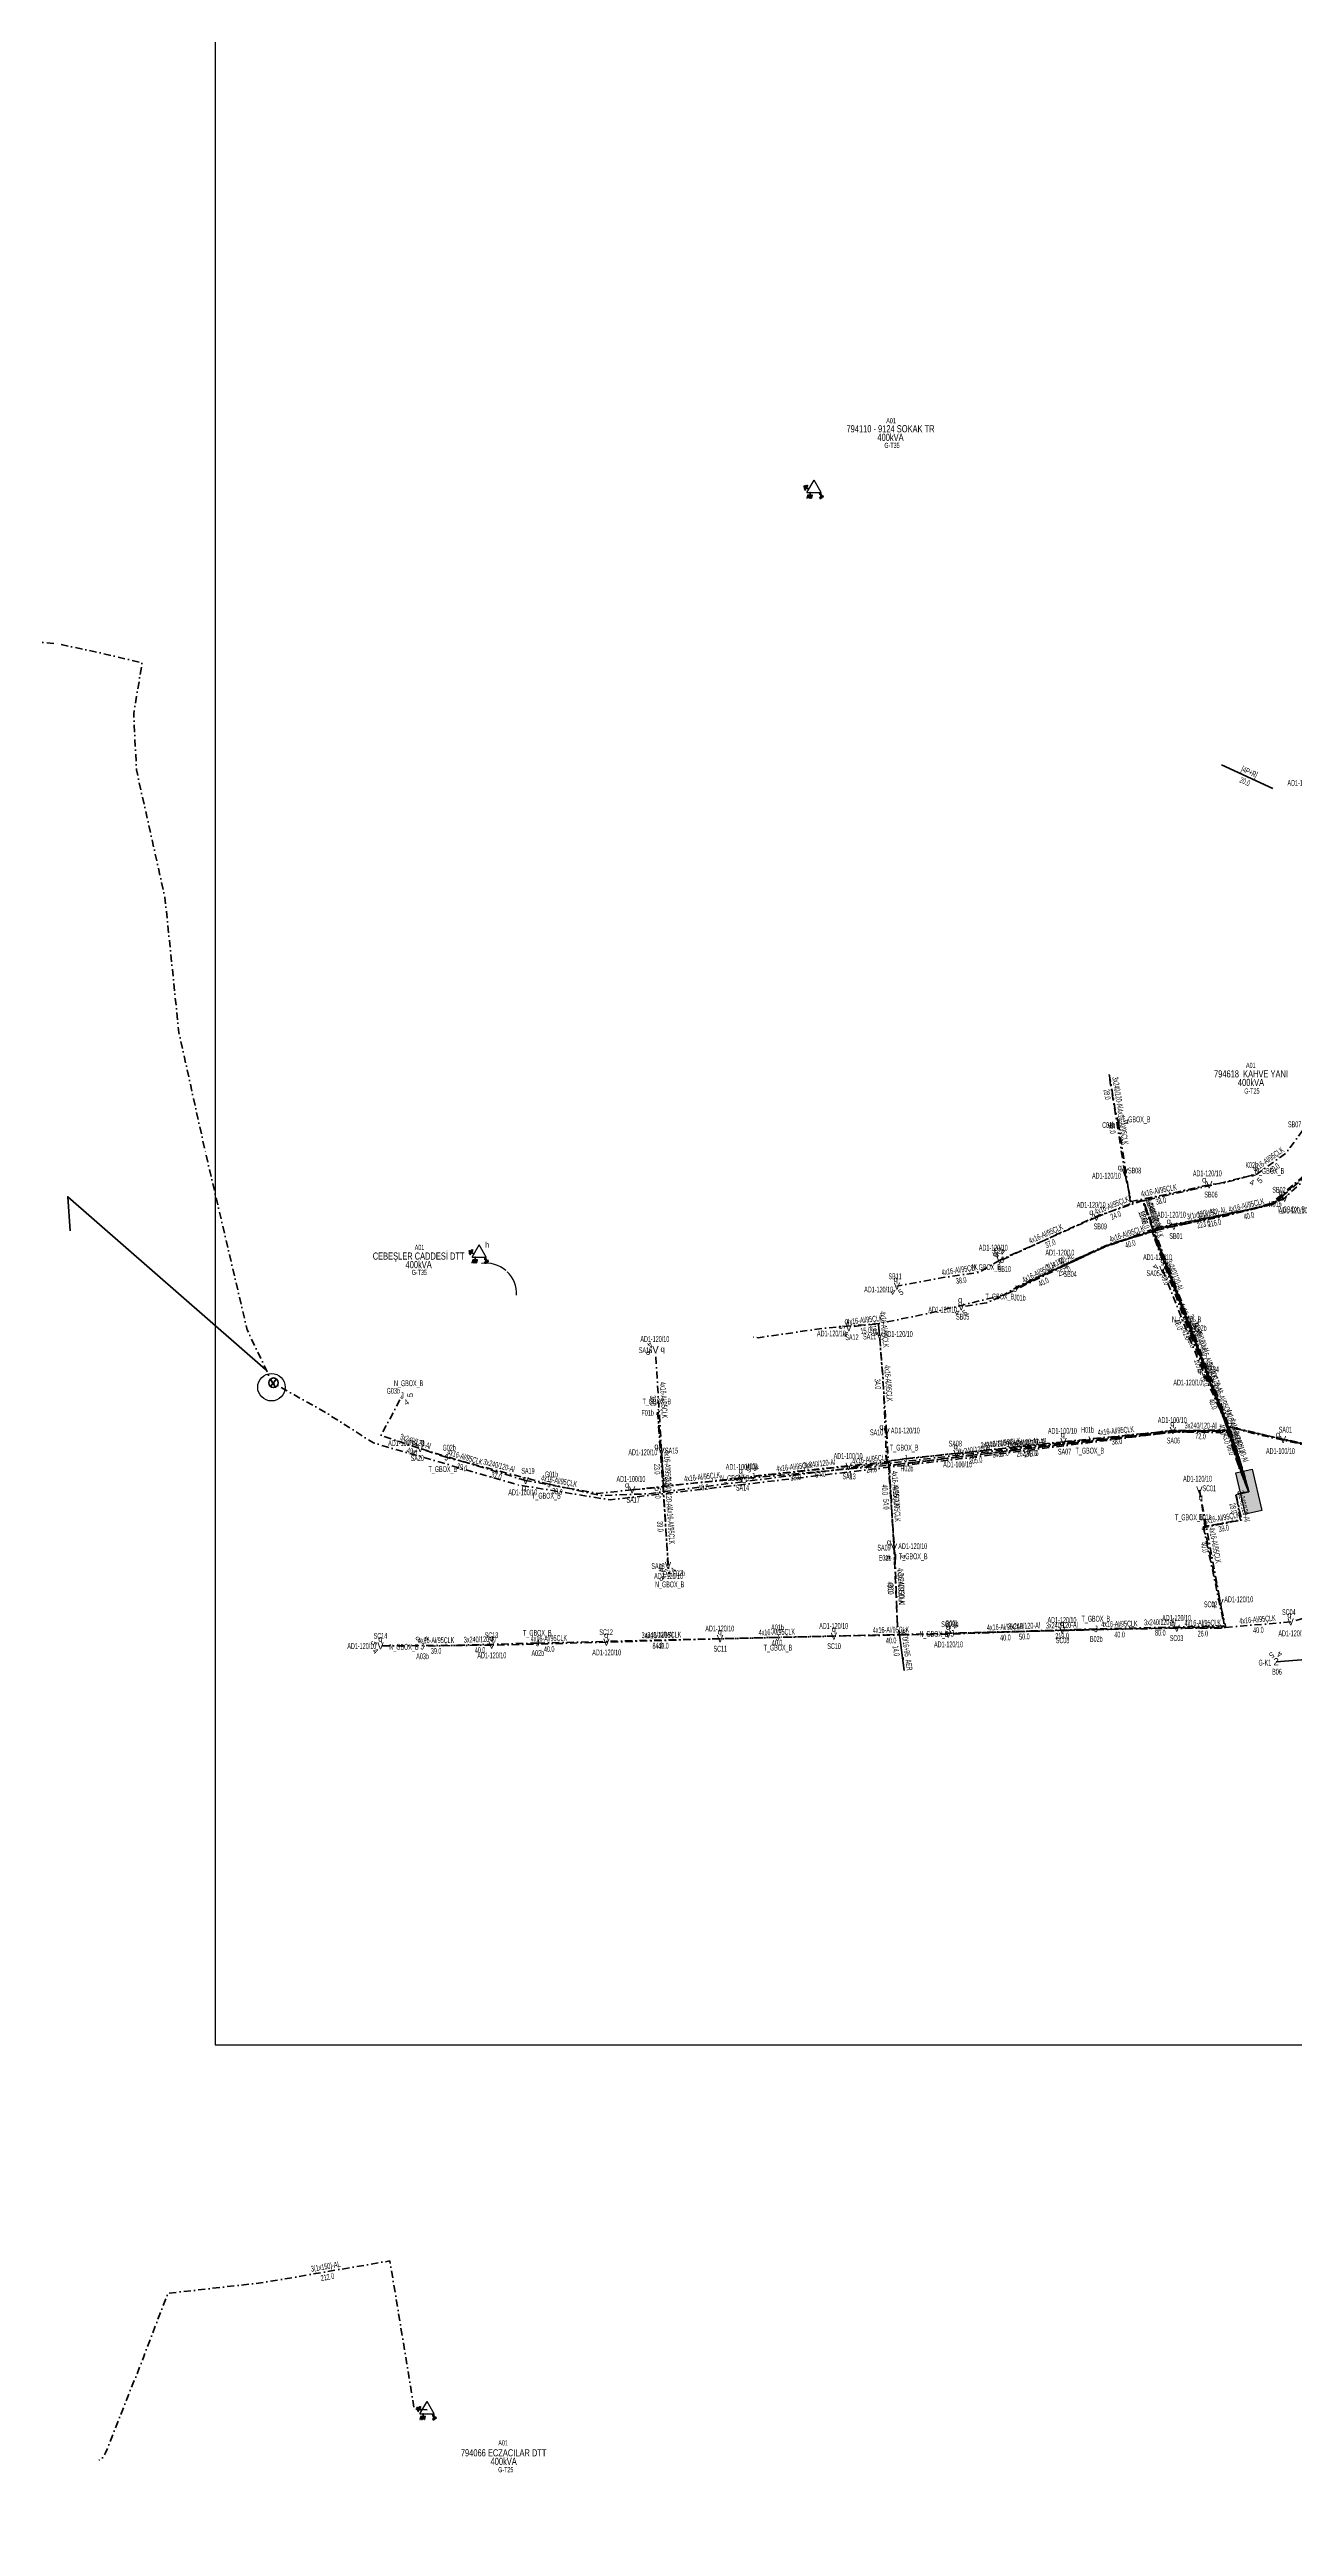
# Model space of a CAD drawing. Header units: millimetres. Extents: x 553786 to 559346, y 4090997 to 4099532.
# Drawn here: x 557603 to 558039, y 4093231 to 4094097 of the extents above; entities that cross this region are included whole.
import ezdxf
from ezdxf.enums import TextEntityAlignment as Align

# ---------------------------------------------------------------- set-up
doc = ezdxf.new("R2010")
doc.units = ezdxf.units.MM
doc.linetypes.add('DASHDOT', pattern=[5, 2.5, -1.25, 0, -1.25])
for name, color, linetype, lineweight in [('ACI', 30, 'Continuous', 25), ('DIREK_AG_YENI', 108, 'Continuous', 25), ('DIREK_AYD_YENI', 152, 'Continuous', 25), ('DIREK_BOX_YENI', 5, 'Continuous', 25), ('HAT_AG_HAVAI_BYSK', 3, 'Continuous', 50), ('HAT_AG_HAVAI_YENI', 3, 'Continuous', 50), ('HAT_AG_YERALTI_YENI', 3, 'DASHDOT', 50), ('HAT_AYD_YERALTI_YENI', 4, 'DASHDOT', 40), ('HAT_BOX_YERALTI_YENI', 5, 'DASHDOT', 50), ('HAT_OG_YERALTI_YENI', 1, 'DASHDOT', 70), ('KULLANICI', 1, 'Continuous', 25), ('TRAFO_MEVCUT', 5, 'Continuous', 30), ('TRAFO_TADILAT_BYSK', 5, 'Continuous', 30), ('TRAFO_YENI', 5, 'Continuous', 30)]:
    doc.layers.add(name, color=color, linetype=linetype, lineweight=lineweight)
doc.styles.add('Direk', font='B_CAD')
doc.styles.get("Standard").update_dxf_attribs({"font": 'Arial'})
doc.dimstyles.new('ISO-25', dxfattribs={"dimtxt": 0.18, "dimasz": 0.18, "dimexe": 0.18, "dimexo": 0.0625, "dimgap": 0.09, "dimtad": 0, "dimtih": 1, "dimtoh": 1, "dimdec": 4, "dimzin": 0, "dimdsep": 46, "dimtxsty": 'Standard', "dimcen": 0.09, "dimadec": 0, "dimazin": 0, "dimtfac": 1, "dimtdec": 4, "dimtofl": 0, "dimtmove": 0, "dimatfit": 3, "dimfxl": 1, "dimtolj": 1, "dimtzin": 0, "dimarcsym": 0})

# ---------------------------------------------------------------- blocks, each defined once
blk = doc.blocks.new('*D14')
at = {"layer": 'ACI', "color": 0, "lineweight": -2, "transparency": 16777216}
for start, end in [(49.778777, 98.665595), (357.381051, 46.267869)]:
    blk.add_arc((557756.105, 4093661.889), 10.697057, start, end, dxfattribs=at)
at = {"layer": 'ACI', "color": 0, "transparency": 16777216}
for points in [[(557754.488535, 4093672.493563), (557754.498074, 4093672.434326), (557754.315593, 4093672.435329)], [(557766.760928, 4093661.401838), (557766.82084, 4093661.398593), (557766.781146, 4093661.220479)]]:
    blk.add_solid(points, dxfattribs=at)
at = {"layer": 'Defpoints', "color": 0, "transparency": 16777216}
for p in [(557753.686, 4093676.146), (557765.291317, 4093667.369749), (557756.105, 4093661.889), (557756.105, 4093661.889), (557779.373, 4093660.432)]:
    blk.add_point(p, dxfattribs=at)
at = {"layer": 'ACI', "color": 0, "transparency": 16777216, "insert": (557763.259492, 4093669.841375), "char_height": 0.18, "attachment_point": 5, "rotation": 138.023322994}
blk.add_mtext('\\A1;103%%d', dxfattribs=at)
blk = doc.blocks.new('YENI_BINA_KARE')
blk.add_hatch(color=5).paths.add_polyline_path([(-2.25, -2.25), (2.25, -2.25), (2.25, 2.25), (-2.25, 2.25)])
at = {"layer": 'TRAFO_TADILAT_BYSK', "linetype": 'Continuous'}
for p, q in [((0, 1.8), (0, 2.7)), ((-2.25, -2.25), (-2.25, 2.25)), ((-2.25, 2.25), (2.25, 2.25)), ((2.25, 2.25), (2.25, -2.25)), ((2.25, -2.25), (-2.25, -2.25))]:
    blk.add_line(p, q, dxfattribs=at)
blk = doc.blocks.new('MEV_DIREK')
h = blk.add_hatch(color=32)
h.paths.add_polyline_path([(-2.14, 0.97), (-2.35, 1.09), (-3.31, -0.55), (-3.09, -0.67), (-2.67, 0.06), (-1.89, -0.39), (-1.79, -0.22), (-2.56, 0.23)])
h.paths.add_polyline_path([(-3.46, -0.17), (-3.33, -0.25), (-2.61, 0.99), (-2.74, 1.06)])
h.paths.add_polyline_path([(-3.54, 0.29), (-3.41, 0.22), (-3.05, 0.82), (-3.18, 0.9)])
h.paths.add_polyline_path([(-3.58, 0.81), (-3.66, 0.68), (-3.53, 0.61), (-3.45, 0.74)])
h.paths.add_polyline_path([(-1.51, -2.34), (-2.26, -2.33), (-2.52, -3.47), (-2.42, -3.47), (-2.21, -2.53), (-1.91, -2.54), (-2.12, -3.47), (-2.02, -3.47), (-1.81, -2.54), (-1.51, -2.54), (-1.72, -3.47), (-1.62, -3.48), (-1.41, -2.54), (-1.11, -2.54), (-1.32, -3.48), (-1.22, -3.48), (-1.01, -2.54), (-0.71, -2.55), (-0.92, -3.48), (-0.82, -3.48), (-0.56, -2.35), (-1.31, -2.34), (-1.31, -1.44), (-1.51, -1.44)])
at = {"layer": 'TRAFO_MEVCUT'}
for points in [[(2.35, -1.57), (2.12, -1.92), (2.08, -1.44), (1.94, -1.44), (2.01, -2.32), (2.25, -1.96), (2.31, -2.67), (2.1, -2.67), (2.39, -2.87), (2.4, -2.86), (2.64, -2.49), (2.45, -2.63)], [(2.35, -1.57), (2.12, -1.92), (2.08, -1.44), (1.94, -1.44), (2.01, -2.32), (2.25, -1.96), (2.31, -2.67), (2.1, -2.67), (2.39, -2.87), (1.98, -3.19), (2.2, -3.79), (2.26, -3.74), (2.08, -3.26), (2.26, -3.13), (2.44, -3.6), (2.49, -3.56), (2.32, -3.08), (2.49, -2.94), (2.67, -3.42), (2.73, -3.38), (2.55, -2.9), (2.73, -2.76), (2.91, -3.24), (2.97, -3.2), (2.79, -2.72), (2.97, -2.58), (3.15, -3.06), (3.21, -3.01), (2.98, -2.42), (2.4, -2.86), (2.64, -2.49), (2.45, -2.63)], [(2.97, -2.58), (3.15, -3.06), (3.21, -3.01), (2.98, -2.42), (2.4, -2.86), (2.64, -2.49), (2.45, -2.63), (2.35, -1.57), (2.12, -1.92), (2.08, -1.44), (1.94, -1.44), (2.01, -2.32), (2.25, -1.96), (2.31, -2.67), (2.1, -2.67), (2.39, -2.87), (1.98, -3.19), (2.2, -3.79), (2.26, -3.74), (2.08, -3.26), (2.26, -3.13), (2.44, -3.6), (2.49, -3.56), (2.32, -3.08), (2.49, -2.94), (2.67, -3.42), (2.73, -3.38), (2.55, -2.9), (2.73, -2.76), (2.91, -3.24), (2.97, -3.2), (2.79, -2.72)]]:
    blk.add_hatch(color=32, dxfattribs=at).paths.add_polyline_path(points)
at = {"layer": 'TRAFO_MEVCUT', "linetype": 'Continuous'}
for p, q in [((-2.5, -1.44), (0, 2.89)), ((2.5, -1.44), (0, 2.89)), ((-2.5, -1.44), (2.5, -1.44))]:
    blk.add_line(p, q, dxfattribs=at)
at = {"layer": 'TRAFO_MEVCUT', "color": 32, "flags": 128}
blk.add_lwpolyline([(1.94, -1.44), (2.08, -1.44), (2.12, -1.92), (2.35, -1.57), (2.45, -2.63), (2.64, -2.49), (2.4, -2.86), (2.98, -2.42), (3.21, -3.01), (3.15, -3.06), (2.97, -2.58), (2.79, -2.72), (2.97, -3.2), (2.91, -3.24), (2.73, -2.76), (2.55, -2.9), (2.73, -3.38), (2.67, -3.42), (2.49, -2.94), (2.32, -3.08), (2.49, -3.56), (2.44, -3.6), (2.26, -3.13), (2.08, -3.26), (2.26, -3.74), (2.2, -3.79), (1.98, -3.19), (2.39, -2.87), (2.1, -2.67), (2.31, -2.67), (2.25, -1.96), (2.01, -2.32), (1.94, -1.44)], dxfattribs=at)
at = {"layer": 'TRAFO_TADILAT_BYSK', "color": 32, "flags": 128}
for points in [[(-3.53, 0.61), (-3.45, 0.74), (-3.58, 0.81), (-3.66, 0.68), (-3.53, 0.61)], [(-3.41, 0.22), (-3.05, 0.82), (-3.18, 0.9), (-3.54, 0.29), (-3.41, 0.22)], [(-3.33, -0.25), (-2.61, 0.99), (-2.74, 1.06), (-3.46, -0.17), (-3.33, -0.25)], [(-1.79, -0.22), (-2.56, 0.23), (-2.14, 0.97), (-2.35, 1.09), (-3.31, -0.55), (-3.09, -0.67), (-2.67, 0.06), (-1.89, -0.39), (-1.79, -0.22)], [(-1.31, -1.44), (-1.51, -1.44), (-1.51, -2.34), (-2.26, -2.33), (-2.52, -3.47), (-2.42, -3.47), (-2.21, -2.53), (-1.91, -2.54), (-2.12, -3.47), (-2.02, -3.47), (-1.81, -2.54), (-1.51, -2.54), (-1.72, -3.47), (-1.62, -3.48), (-1.41, -2.54), (-1.11, -2.54), (-1.32, -3.48), (-1.22, -3.48), (-1.01, -2.54), (-0.71, -2.55), (-0.92, -3.48), (-0.82, -3.48), (-0.56, -2.35), (-1.31, -2.34), (-1.31, -1.44)]]:
    blk.add_lwpolyline(points, dxfattribs=at)

msp = doc.modelspace()

# ---------------------------------------------------------------- linework, layer by layer
msp.add_lwpolyline([(558597.578494, 4094279.053165), (557661.260668, 4094279.053165), (557661.260668, 4093399.073833), (558597.578494, 4093399.073833)], close=True)
at = {"color": 3, "lineweight": 50}
for points in [[(557678.84749, 4093635.44353), (557609.667864, 4093695.856286), (557610.460754, 4093683.963033)], [(557680.631492, 4093631.992191), (557682.349419, 4093629.24833)], [(557682.701815, 4093632.087796), (557680.697566, 4093629.487342)]]:
    msp.add_lwpolyline(points, dxfattribs=at)
msp.add_circle((557681.688678, 4093630.739767), 1.686615, dxfattribs=at)
at = {"layer": 'HAT_AG_HAVAI_BYSK'}
for p, q in [((558013.61, 4093846.93), (558031.48, 4093838.73)), ((558058.75, 4093535.203), (558032.699, 4093533.139))]:
    msp.add_line(p, q, dxfattribs=at)
at = {"layer": 'HAT_AG_HAVAI_YENI'}
msp.add_line((557900.546, 4093544.298), (557902.51, 4093530.09), dxfattribs=at)
at = {"layer": 'HAT_AG_YERALTI_YENI', "flags": 128}
msp.add_lwpolyline([(557893.498, 4093651.182), (557895.076169, 4093632.223294), (557896.280315, 4093603.849518), (557897.640487, 4093601.769255), (557956.847961, 4093609.130184), (557996.844658, 4093613.452595), (558015.463008, 4093613.97266), (558019.727547, 4093600.971019), (558023.116, 4093592.623)], dxfattribs=at)
at = {"layer": 'HAT_AYD_YERALTI_YENI', "flags": 128}
for points in [[(557979.695579, 4093704.369043), (557974.634062, 4093735.73111), (557974.28, 4093738.67)], [(558041.976142, 4093719.112277), (558036.055394, 4093711.031257), (558025.894111, 4093703.750338), (558013.652566, 4093700.549934), (558009.25201, 4093700.069873)], [(557969.762267, 4093688.695366), (557981.897142, 4093693.559171), (557979.695579, 4093704.369043)], [(557979.695579, 4093704.369043), (557981.923419, 4093694.223404), (558001.977215, 4093698.226317), (558009.25201, 4093700.069873)], [(558058.43592, 4093704.883153), (558045.140206, 4093704.139779), (558035.662086, 4093695.400215)], [(558009.25201, 4093700.069873), (557986.118079, 4093694.791087), (557987.718281, 4093690.359758), (557989.749306, 4093683.835857), (557974.424295, 4093679.158344), (557959.060459, 4093671.970289)], [(558035.662086, 4093695.400215), (558031.072301, 4093693.106029), (558014.342694, 4093688.983731), (557996.864, 4093685.537)], [(557969.762267, 4093688.695366), (557935.91347, 4093673.67138)], [(557996.864, 4093685.537), (557989.218811, 4093683.862728), (557972.836189, 4093678.37359), (557959.060459, 4093671.970289)], [(557996.864, 4093685.537), (557989.564668, 4093683.835857), (557998.793886, 4093660.521931), (558016.079547, 4093614.322477), (558021.245324, 4093598.392579), (558023.116, 4093592.623)], [(557935.91347, 4093673.67138), (557928.817732, 4093669.449537), (557915.456045, 4093667.449285), (557899.934085, 4093664.568921)], [(557959.060459, 4093671.970289), (557940.160356, 4093662.680477), (557931.297699, 4093658.679972), (557922.439503, 4093657.33912)], [(557992.870548, 4093670.386137), (558007.597, 4093633.303)], [(557893.88308, 4093647.267706), (557893.394107, 4093651.41001), (557884.216799, 4093650.390309), (557883.089654, 4093650.015905)], [(557893.88308, 4093647.267706), (557893.498, 4093651.182)], [(557817.538524, 4093606.80322), (557815.405482, 4093642.375462)], [(557896.315, 4093613.591), (557893.88308, 4093647.267706)], [(558007.597, 4093633.303), (558015.56464, 4093615.554426), (558015.88468, 4093614.194254), (557996.522236, 4093614.034234)], [(558035.107, 4093610.928), (558016.891617, 4093615.323002), (558016.017588, 4093615.468674), (558008.665032, 4093632.556303), (558007.597, 4093633.303)], [(557996.522236, 4093614.034234), (557958.25104, 4093610.138497)], [(558035.107, 4093610.928), (558016.304646, 4093615.248634), (558017.984859, 4093607.967714), (558021.185263, 4093597.486391), (558023.116, 4093592.623)], [(557769.952955, 4093596.531778), (557733.041978, 4093607.753311)], [(557807.23182, 4093593.286126), (557818.197557, 4093594.457259), (557817.538524, 4093606.80322)], [(557845.494873, 4093597.502196), (557818.430517, 4093594.499741), (557817.538524, 4093606.80322)], [(557896.315, 4093613.591), (557896.684723, 4093602.876393), (557884.921745, 4093601.492513), (557883.020206, 4093601.509209)], [(557896.315, 4093613.591), (557898.907503, 4093573.247463)], [(557920.745337, 4093606.008984), (557897.190449, 4093603.448118), (557898.907503, 4093573.247463)], [(557958.25104, 4093610.138497), (557920.745337, 4093606.008984)], [(558035.107, 4093610.928), (558072.271859, 4093602.674636)], [(557807.23182, 4093593.286126), (557795.227984, 4093592.005303), (557769.952955, 4093596.531778)], [(557883.020206, 4093601.509209), (557845.494873, 4093597.502196)], [(557819.786167, 4093566.803697), (557818.169664, 4093594.318381), (557808.132894, 4093593.371516), (557807.23182, 4093593.286126)], [(558005.830603, 4093593.213703), (558007.826987, 4093580.504332), (558020.148543, 4093582.824625), (558018.708361, 4093591.545726), (558023.116, 4093592.623)], [(558005.830603, 4093593.213703), (558013.182109, 4093553.83289)], [(557898.907503, 4093573.247463), (557900.104174, 4093545.612888), (557900.546, 4093544.298)], [(558013.182109, 4093553.83289), (558014.702301, 4093544.951769), (557999.340362, 4093544.791749), (557997.890943, 4093544.895645)], [(558076.223171, 4093558.449837), (558037.770643, 4093547.067733)], [(557997.890943, 4093544.895645), (557957.811583, 4093544.147287)], [(558037.770643, 4093547.067733), (558014.854081, 4093545.122698), (557997.890943, 4093544.895645)], [(557758.058505, 4093538.92085), (557719.157571, 4093538.684133)], [(557798.230949, 4093539.976392), (557758.058505, 4093538.92085)], [(557838.012135, 4093541.184283), (557798.230949, 4093539.976392)], [(557877.860842, 4093542.102324), (557838.012135, 4093541.184283)], [(557917.889671, 4093542.783692), (557877.860842, 4093542.102324)], [(557957.811583, 4093544.147287), (557917.889671, 4093542.783692)]]:
    msp.add_lwpolyline(points, dxfattribs=at)
at = {"layer": 'HAT_BOX_YERALTI_YENI', "flags": 128}
for points in [[(557974.28, 4093738.67), (557976.525592, 4093725.300762), (557977.483292, 4093721.64598)], [(557977.483292, 4093721.64598), (557981.712309, 4093693.55458), (557985.872834, 4093694.594711), (557989.626834, 4093683.813234), (558016.102063, 4093613.674395), (558020.899936, 4093598.003851), (558023.116, 4093592.623)], [(558024.985, 4093703.552), (558009.741947, 4093699.809439), (557986.058958, 4093694.368752), (557989.979452, 4093684.84755), (558026.624079, 4093692.128469), (558032.064766, 4093693.808681), (558034.705099, 4093696.128974), (558035.195559, 4093695.290641)], [(557936.80945, 4093673.796088), (557969.677599, 4093688.982005), (557986.111674, 4093694.494701), (557989.752134, 4093683.885362), (557974.254177, 4093679.308784), (557951.579314, 4093668.907471), (557941.39475, 4093663.660707)], [(558035.195559, 4093695.290641), (558034.74186, 4093695.874262), (558031.376893, 4093693.454139), (558023.500166, 4093691.261272), (557990.117185, 4093684.288172), (557992.498355, 4093677.648911), (558016.635853, 4093614.540106), (558020.765302, 4093600.717676), (558023.116, 4093592.623)], [(557941.39475, 4093663.660707), (557963.644838, 4093674.420167), (557975.086282, 4093679.308784), (557989.336081, 4093683.573323), (558001.609631, 4093652.26537), (558015.835271, 4093614.133216), (558019.683757, 4093604.564008), (558021.139941, 4093599.259338), (558023.116, 4093592.623)], [(558057.226, 4093605.814), (558015.923542, 4093615.381201), (558002.984119, 4093648.676275)], [(557742.191574, 4093604.675872), (557719.345022, 4093612.31433), (557726.725929, 4093626.295604)], [(558023.116, 4093592.623), (558020.257192, 4093600.82538), (558016.065463, 4093614.076653), (557991.996824, 4093613.535785), (557895.857487, 4093602.447985), (557812.7483, 4093591.903824), (557796.121333, 4093591.277507), (557778.19907, 4093595.278012)], [(558023.116, 4093592.623), (558019.93016, 4093601.04334), (558015.860232, 4093613.770192), (557995.881378, 4093613.722849), (557897.867069, 4093601.939788), (557832.402468, 4093595.920172), (557818.443865, 4093594.598988), (557816.155576, 4093620.498258)], [(557816.155576, 4093620.498258), (557820.125787, 4093563.883758)], [(557899.283409, 4093569.683238), (557896.931015, 4093601.837022), (557995.87393, 4093613.75354), (558016.307279, 4093614.184364), (558020.984793, 4093597.997705), (558023.116, 4093592.623)], [(558023.116, 4093592.623), (558020.569816, 4093600.148629), (558016.406421, 4093613.820356), (557996.048821, 4093614.009729), (557967.052133, 4093610.786787)], [(558023.116, 4093592.623), (558015.91334, 4093615.131057), (558077.151841, 4093602.206349), (558085.029758, 4093603.929643), (558094.159779, 4093593.508948)], [(558023.116, 4093592.623), (558021.013381, 4093600.385079), (558016.132765, 4093615.346968), (558026.614088, 4093612.546615), (558057.226, 4093605.814)], [(557967.052133, 4093610.786787), (557902.98, 4093604.234)], [(557778.19907, 4093595.278012), (557742.191574, 4093604.675872)], [(557902.98, 4093604.234), (557896.305621, 4093603.160005), (557849.558, 4093598.092)], [(558023.116, 4093592.623), (558018.672447, 4093591.632475), (558020.602595, 4093582.74651), (558007.492155, 4093580.088004), (558014.93619, 4093545.434588), (557900.480434, 4093542.681899), (557858.199226, 4093541.646388)], [(558023.116, 4093592.623), (558018.517792, 4093591.812829), (558020.598054, 4093582.691677), (558007.156357, 4093580.371384)], [(558007.156357, 4093580.371384), (558014.555975, 4093545.688018), (557969.62963, 4093544.605858)], [(557899.283409, 4093569.683238), (557900.016549, 4093547.478476), (557900.546, 4093544.298)], [(557969.62963, 4093544.605858), (557919.354048, 4093543.058853)], [(557774.140504, 4093539.680469), (557733.78149, 4093538.543253)], [(557858.199226, 4093541.646388), (557774.140504, 4093539.680469)]]:
    msp.add_lwpolyline(points, dxfattribs=at)
at = {"layer": 'HAT_OG_YERALTI_YENI', "flags": 128}
for points in [[(555768.680582, 4093230.54656), (555766.014861, 4093234.118782), (555764.417699, 4093243.466985), (555763.309867, 4093257.314887), (555756.813782, 4093293.764153), (555755.650036, 4093305.373326), (555808.804442, 4093329.658872), (555847.784539, 4093347.818327), (555887.752128, 4093367.620932), (555904.067087, 4093384.307121), (555929.451455, 4093447.385254), (555940.138222, 4093476.118863), (556009.982678, 4093440.130663), (556062.497244, 4093413.348014), (556116.820109, 4093386.428659), (556191.257041, 4093349.280474), (556202.888501, 4093347.545852), (556209.039718, 4093353.659082), (556220.942521, 4093404.295112), (556233.493189, 4093457.031976), (556244.664878, 4093505.865238), (556253.322897, 4093546.937066), (556263.354343, 4093592.363081), (556275.561365, 4093644.268728), (556326.556768, 4093864.315142), (556323.18375, 4093870.250209), (556326.814239, 4093883.365857), (556332.400743, 4093888.478928), (556350.72243, 4093963.627818), (556357.83118, 4094009.1989), (556397.466953, 4094005.752311), (556525.239647, 4093991.845774), (556530.201755, 4093986.424422), (556582.046349, 4093979.494882), (556604.221948, 4093969.759252), (556628.020153, 4093976.384889), (556655.93221, 4093973.139395), (556868.576793, 4093939.207513), (556955.960203, 4093926.383137), (556990.034905, 4093922.867493), (557006.801822, 4093930.980517), (557230.367288, 4093915.039196), (557266.340098, 4093913.534791), (557292.368173, 4093912.699233), (557327.940664, 4093908.746734), (557427.551739, 4093900.640323), (557480.233051, 4093895.24137), (557498.747388, 4093893.26512), (557538.990371, 4093890.795861), (557568.274068, 4093892.236042), (557606.118846, 4093889.355679), (557621.575772, 4093886.03981), (557635.683781, 4093882.643283), (557632.771414, 4093864.857037), (557633.706767, 4093845.216429), (557643.691754, 4093800.511716), (557648.570369, 4093753.319051), (557657.823438, 4093711.628751), (557664.945502, 4093681.30413), (557672.458295, 4093649.315772), (557681.179396, 4093630.913449), (557699.891375, 4093620.366074), (557716.722879, 4093609.697787), (557767.369273, 4093594.975928), (557799.492047, 4093589.786539), (557842.697501, 4093594.747166), (557921.624418, 4093604.104437), (557997.031058, 4093613.541509), (558016.153472, 4093613.301479), (558019.113846, 4093602.900165), (558023.116, 4093592.623)], [(558023.116, 4093592.623), (558020.43422, 4093600.521769), (558016.193685, 4093614.683557), (558003.474055, 4093647.069065), (557989.274142, 4093684.338216), (558028.097848, 4093692.384602), (558031.544437, 4093693.307795), (558043.91523, 4093704.324571), (558075.280845, 4093706.655663), (558078.050426, 4093708.440503), (558073.496004, 4093719.27264), (558068.758594, 4093731.506433), (558066.112106, 4093736.491678), (558063.631591, 4093746.375046), (558206.203725, 4093825.854147), (558264.460917, 4093858.460896), (558261.597457, 4093863.26081), (558255.980747, 4093867.525348), (558253.741, 4093870.607)], [(558023.116, 4093592.623), (558016.474963, 4093613.24227), (558003.791449, 4093645.376374), (557989.220996, 4093684.409731), (558024.633751, 4093691.747935), (558031.192919, 4093693.727719), (558042.934046, 4093703.62246), (558049.549611, 4093704.862754), (558075.488167, 4093706.276508), (558078.423449, 4093708.548985), (558071.89008, 4093721.047604), (558068.240358, 4093731.28056), (558068.96, 4093736.43)], [(558075.873, 4093717.953), (558079.365889, 4093708.769036), (558075.673115, 4093705.44554), (558050.192975, 4093704.276161), (558047.300302, 4093703.783791), (558043.238251, 4093703.291422), (558031.557371, 4093693.150362), (557989.803422, 4093683.85714), (558016.613408, 4093613.531569), (558021.125986, 4093599.385973), (558023.116, 4093592.623)], [(558023.116, 4093592.623), (558016.236789, 4093613.482255), (558001.280863, 4093651.079583), (557988.941372, 4093684.288612), (557972.771829, 4093678.388914), (557942.585817, 4093664.656965), (557937.180486, 4093661.462771), (557911.761892, 4093655.185055), (557893.6673, 4093651.492281), (557873.870985, 4093649.771542), (557851.391699, 4093646.518922), (557848.663, 4093646.847)], [(557735.465295, 4093271.401705), (557730.958739, 4093271.673858), (557722.440064, 4093323.461996), (557678.088865, 4093315.88984), (557644.690248, 4093312.103762), (557636.30679, 4093290.063379), (557622.932877, 4093256.271049), (557621.445489, 4093254.107576), (557620.6, 4093253.75)]]:
    msp.add_lwpolyline(points, dxfattribs=at)
at = {"layer": 'KULLANICI'}
msp.add_circle((557680.974526, 4093629.190677), 4.805898, dxfattribs=at)

# ---------------------------------------------------------------- block references
at = {"layer": 'TRAFO_MEVCUT'}
for p in [(557870.93, 4093943.73), (557753.686, 4093676.146), (557735.465295, 4093271.401705)]:
    msp.add_blockref('MEV_DIREK', p, dxfattribs=at)
at = {"layer": 'TRAFO_YENI', "xscale": 3.299404, "yscale": 1.3, "rotation": 102.835609}
msp.add_blockref('YENI_BINA_KARE', (558023.116, 4093592.623), dxfattribs=at)
msp.add_blockref('YENI_BINA_KARE', (558023.116, 4093592.623), dxfattribs=at)

# ---------------------------------------------------------------- texts
at = {"layer": 'DIREK_AG_YENI', "color": 32, "style": 'Direk'}
for s, rotation, p in [('5', 214.530036, (558031.111853, 4093535.445722)), ('4', 154.530036, (558033.903106, 4093535.66687))]:
    msp.add_text(s, height=2, rotation=rotation, dxfattribs=at).set_placement(p, align=Align.MIDDLE_CENTER)
at = {"layer": 'DIREK_AG_YENI', "width": 0.53}
for s, p in [('G-K1', (558028.73154, 4093532.824661)), ('B06', (558032.975436, 4093529.649934))]:
    msp.add_text(s, height=2.05, dxfattribs=at).set_placement(p, align=Align.MIDDLE_CENTER)
at = {"layer": 'DIREK_AG_YENI', "style": 'Direk'}
msp.add_text('2', height=2.5, dxfattribs=at).set_placement((558032.699, 4093533.139), align=Align.MIDDLE_CENTER)
at = {"layer": 'DIREK_AYD_YENI', "width": 0.53}
for s, p in [('AD1-120/10', (558041.695039, 4093840.676037)), ('SB07', (558039.152836, 4093721.180838)), ('AD1-120/10', (557973.281789, 4093703.198865)), ('SB08', (557983.133855, 4093705.023458)), ('AD1-120/10', (558008.58763, 4093704.023156)), ('AD1-120/10', (557967.935621, 4093693.019788)), ('SB06', (558009.873195, 4093696.625439)), ('SB02', (558033.673717, 4093698.280559)), ('AD1-120/10', (558038.641122, 4093691.084795)), ('SB09', (557971.123521, 4093685.47093)), ('AD1-120/10', (557996.023638, 4093689.575787)), ('SB01', (557997.599882, 4093682.115235)), ('AD1-120/10', (557933.658272, 4093678.03269)), ('AD1-120/10', (557956.972766, 4093676.322967)), ('AD1-120/10', (557991.160628, 4093674.691941)), ('SB11', (557899.295502, 4093668.010173)), ('SB10', (557937.521084, 4093670.562429)), ('SB04', (557960.570149, 4093668.812627)), ('SA05', (557989.617659, 4093669.09435)), ('AD1-120/10', (557893.525504, 4093663.3797)), ('AD1-120/10', (557915.978168, 4093656.361077)), ('AD1-120/10', (557877.003619, 4093647.994307)), ('AD1-120/10', (557900.417768, 4093647.824992)), ('SB05', (557922.963326, 4093653.878541)), ('SA16', (557811.911758, 4093642.165965)), ('AD1-120/10', (557815.184989, 4093646.052586)), ('SA12', (557884.192973, 4093646.694356)), ('SA11', (557890.398793, 4093646.936422)), ('AD1-120/10', (558001.769211, 4093630.839139)), ('SA04', (558010.341817, 4093635.47463)), ('SA10', (557892.819969, 4093613.404571)), ('AD1-120/10', (557902.862164, 4093614.037753)), ('AD1-100/10', (557957.84822, 4093613.940611)), ('AD1-100/10', (557996.321117, 4093617.697006)), ('SA01', (558035.896881, 4093614.337705)), ('AD1-100/10', (557726.883499, 4093609.625588)), ('SA20', (557732.023929, 4093604.404643)), ('AD1-120/10', (557810.984447, 4093606.431791)), ('SA15', (557821.030873, 4093607.034514)), ('AD1-100/10', (557882.842173, 4093605.154594)), ('SA08', (557920.36467, 4093609.488222)), ('SA07', (557958.619789, 4093606.657976)), ('SA06', (557996.714128, 4093610.539498)), ('AD1-100/10', (558034.186613, 4093606.854232)), ('SA19', (557770.7719, 4093599.934619)), ('AD1-100/10', (557806.82572, 4093597.090331)), ('AD1-100/10', (557845.080155, 4093601.311871)), ('SA13', (557883.190935, 4093598.013376)), ('AD1-100/10', (557921.162315, 4093602.197881)), ('AD1-120/10', (558005.149802, 4093597.175484)), ('AD1-100/10', (557768.965959, 4093592.430657)), ('SA17', (557807.582598, 4093589.803748)), ('SA14', (557845.873642, 4093594.022751)), ('SC01', (558009.275694, 4093593.831236)), ('SA09', (557895.412552, 4093573.059518)), ('AD1-120/10', (557905.464955, 4093573.57584)), ('SA18', (557816.292192, 4093566.598424)), ('AD1-120/10', (557820.001998, 4093563.130007)), ('SC02', (558009.736817, 4093553.21648)), ('AD1-120/10', (558019.601704, 4093554.981445)), ('SC12', (557798.131871, 4093543.47499)), ('AD1-120/10', (557837.916531, 4093544.764935)), ('AD1-120/10', (557877.789521, 4093545.663079)), ('SC09', (557917.800144, 4093546.282547)), ('AD1-120/10', (557957.717031, 4093547.727084)), ('AD1-120/10', (557997.834062, 4093548.444382)), ('SC04', (558037.122602, 4093550.507215)), ('AD1-120/10', (557712.588239, 4093538.644158)), ('SC14', (557719.136273, 4093542.184068)), ('AD1-120/10', (557758.115926, 4093535.37166)), ('SC13', (557758.001887, 4093542.420392)), ('AD1-120/10', (557798.332486, 4093536.390939)), ('SC11', (557838.105554, 4093537.68553)), ('SC10', (557877.930933, 4093538.603026)), ('AD1-120/10', (557917.981206, 4093539.206348)), ('SC08', (557957.903995, 4093540.648507)), ('SC03', (557997.798398, 4093541.396868)), ('AD1-120/10', (558038.523914, 4093543.069742))]:
    msp.add_text(s, height=2.05, dxfattribs=at).set_placement(p, align=Align.MIDDLE_CENTER)
at = {"layer": 'DIREK_AYD_YENI', "color": 4, "style": 'Direk'}
for p in [(557977.927812, 4093706.13681), (558007.484243, 4093701.83764), (558034.241822, 4093697.457604), (557967.9945, 4093690.463133), (557995.096233, 4093687.304767), (557934.765174, 4093675.89206), (557899.477954, 4093667.026958), (557957.292692, 4093673.738056), (557995.19404, 4093671.308842), (557922.065344, 4093659.810962), (557882.301569, 4093652.38844), (557892.115313, 4093649.035473), (557817.901, 4093642.525102), (558005.829233, 4093635.070767), (557894.547233, 4093615.358767), (557996.38517, 4093616.530474), (557733.769156, 4093610.145216), (557815.770757, 4093608.570987), (557920.473432, 4093608.494154), (557957.987648, 4093612.624583), (558033.339233, 4093612.695767), (557845.224323, 4093599.987513), (557883.142156, 4093599.012185), (557769.367995, 4093594.101177), (557805.464053, 4093595.053893), (558006.254002, 4093590.749817), (557897.139736, 4093575.01523), (557817.29047, 4093566.657074), (558010.721186, 4093553.392597), (557877.810778, 4093544.601823), (557917.825723, 4093545.282874), (557957.745574, 4093546.646416), (557996.123176, 4093546.663412), (558037.307757, 4093549.524506), (557719.142358, 4093541.184087), (557758.018064, 4093541.420522), (557798.160179, 4093542.475391), (557837.945408, 4093543.683392)]:
    msp.add_text('q', height=2, dxfattribs=at).set_placement(p, align=Align.MIDDLE_CENTER)
at = {"layer": 'DIREK_AYD_YENI', "style": 'Direk'}
for p in [(557979.695579, 4093704.369043), (558009.25201, 4093700.069873), (558035.662086, 4093695.400215), (557969.762267, 4093688.695366), (557996.864, 4093685.537), (557935.91347, 4093673.67138), (557899.934085, 4093664.568921), (557959.060459, 4093671.970289), (557992.870548, 4093670.386137), (557922.439503, 4093657.33912), (557883.089654, 4093650.015905), (557893.88308, 4093647.267706), (557815.405482, 4093642.375462), (558007.597, 4093633.303), (557896.315, 4093613.591), (557996.522236, 4093614.034234), (557733.041978, 4093607.753311), (557817.538524, 4093606.80322), (557920.745337, 4093606.008984), (557958.25104, 4093610.138497), (558035.107, 4093610.928), (557769.952955, 4093596.531778), (557845.494873, 4093597.502196), (557883.020206, 4093601.509209), (557807.23182, 4093593.286126), (558005.830603, 4093593.213703), (557898.907503, 4093573.247463), (557819.786167, 4093566.803697), (558013.182109, 4093553.83289), (557957.811583, 4093544.147287), (557997.890943, 4093544.895645), (558037.770643, 4093547.067733), (557719.157571, 4093538.684133), (557758.058505, 4093538.92085), (557798.230949, 4093539.976392), (557838.012135, 4093541.184283), (557877.860842, 4093542.102324), (557917.889671, 4093542.783692)]:
    msp.add_text('V', height=2.5, dxfattribs=at).set_placement(p, align=Align.MIDDLE_CENTER)
at = {"layer": 'DIREK_AYD_YENI', "color": 32, "style": 'Direk'}
for s, rotation, p in [('4', 246.659013, (557990.57514, 4093671.376643)), ('5', 179.159014, (557992.907242, 4093672.885868)), ('4', 325.512628, (557898.518524, 4093662.508294)), ('5', 393.012628, (557901.296145, 4093662.472545)), ('5', 265.874939, (557880.59613, 4093650.195739)), ('4', 333.374939, (557881.969278, 4093647.781009)), ('4', 323.607438, (557920.956217, 4093655.326693)), ('5', 391.107437, (557923.731114, 4093655.19862)), ('5', 295.931556, (557813.15719, 4093641.282219)), ('4', 228.431557, (557813.535073, 4093644.034248)), ('4', 298.089883, (557730.836453, 4093606.576171)), ('5', 230.589884, (557731.110424, 4093609.340478)), ('5', 340.862296, (557818.966568, 4093564.441864)), ('4', 408.362295, (557821.65457, 4093565.142652)), ('5', 247.848648, (557716.842093, 4093539.62677)), ('4', 315.348648, (557717.400593, 4093536.905642))]:
    msp.add_text(s, height=2, rotation=rotation, dxfattribs=at).set_placement(p, align=Align.MIDDLE_CENTER)
at = {"layer": 'DIREK_BOX_YENI', "width": 0.53}
for s, p in [('C01b', (557974.055055, 4093720.940863)), ('T_GBOX_B', (557983.677, 4093722.919898)), ('K02b', (558024.150447, 4093706.951047)), ('N_GBOX_B', (558030.401261, 4093704.881831)), ('K01b', (558032.363215, 4093693.234474)), ('T_GBOX_B', (558037.822139, 4093691.410506)), ('J02b', (557935.341471, 4093676.973357)), ('N_GBOX_B', (557931.220174, 4093671.213701)), ('T_GBOX_B', (557935.956023, 4093660.945318)), ('J01b', (557942.938336, 4093660.519474)), ('N_GBOX_B', (558001.332243, 4093652.926799)), ('L02b', (558006.246422, 4093649.944099)), ('N_GBOX_B', (557728.997834, 4093630.599156)), ('G03b', (557723.630756, 4093627.929588)), ('T_GBOX_B', (557815.861141, 4093624.214286)), ('F01b', (557812.665295, 4093620.237608)), ('H01b', (557966.680763, 4093614.267029)), ('G02b', (557743.188978, 4093608.030747)), ('T_GBOX_B', (557902.474758, 4093608.076684)), ('T_GBOX_B', (557967.455956, 4093607.002426)), ('T_GBOX_B', (557740.960086, 4093600.533634)), ('G01b', (557779.022385, 4093598.679798)), ('N_GBOX_B', (557843.185497, 4093597.401144)), ('H03b', (557849.180768, 4093601.571611)), ('H02b', (557903.436258, 4093600.763866)), ('T_GBOX_B', (557777.216256, 4093591.217202)), ('T_GBOX_B', (558002.280183, 4093583.670495)), ('B01b', (558007.892638, 4093583.793064)), ('E01b', (557895.788327, 4093569.497762)), ('T_GBOX_B', (557905.652858, 4093570.021249)), ('F02b', (557823.617213, 4093564.128602)), ('N_GBOX_B', (557820.384954, 4093560.188083)), ('A01b', (557858.115462, 4093545.145386)), ('B03b', (557919.246402, 4093546.557197)), ('T_GBOX_B', (557969.531499, 4093548.183545)), ('N_GBOX_B', (557727.358309, 4093538.362264)), ('A03b', (557733.880072, 4093535.044642)), ('T_GBOX_B', (557774.048381, 4093543.253573)), ('A02b', (557774.230712, 4093536.181632)), ('T_GBOX_B', (557858.28464, 4093538.078426)), ('N_GBOX_B', (557912.93158, 4093542.86123)), ('B02b', (557969.725594, 4093541.107174))]:
    msp.add_text(s, height=2.05, dxfattribs=at).set_placement(p, align=Align.MIDDLE_CENTER)
at = {"layer": 'DIREK_BOX_YENI', "color": 32, "style": 'Direk'}
for s, rotation, p in [('5', 281.622476, (557974.740702, 4093721.081886)), ('4', 101.622476, (557980.225881, 4093722.210074)), ('4', 343.794712, (558024.203577, 4093700.86325)), ('5', 403.794712, (558026.922814, 4093701.530893)), ('5', 234.798132, (557934.521497, 4093675.410173)), ('4', 174.798132, (557937.063312, 4093676.584556)), ('5', 501.237558, (558004.737179, 4093650.859571)), ('4', 441.237558, (558005.751439, 4093648.249728)), ('4', 392.169808, (557728.216734, 4093623.925477)), ('5', 452.169808, (557729.523921, 4093626.401615)), ('5', 216.187388, (557847.904802, 4093600.351853)), ('4', 156.187388, (557850.688491, 4093600.653638)), ('4', 93.037703, (557902.079475, 4093569.831618)), ('4', 244.01142, (557817.608919, 4093565.110696)), ('5', 304.01142, (557817.804794, 4093562.317556)), ('5', 273.037703, (557896.487344, 4093569.534857)), ('5', 211.762464, (557917.880131, 4093545.439519)), ('4', 151.762464, (557920.678806, 4093545.525635)), ('5', 211.614024, (557732.313745, 4093540.927729)), ('4', 151.614024, (557735.112635, 4093541.006595))]:
    msp.add_text(s, height=2, rotation=rotation, dxfattribs=at).set_placement(p, align=Align.MIDDLE_CENTER)
at = {"layer": 'DIREK_BOX_YENI', "style": 'Direk', "width": 0.8}
for p in [(557977.483292, 4093721.64598), (557936.80945, 4093673.796088), (557941.39475, 4093663.660707), (558002.984119, 4093648.676275), (557726.725929, 4093626.295604), (557816.155576, 4093620.498258), (557742.191574, 4093604.675872), (557902.98, 4093604.234), (557967.052133, 4093610.786787), (557778.19907, 4093595.278012), (557849.558, 4093598.092), (558007.156357, 4093580.371384), (557899.283409, 4093569.683238), (557820.125787, 4093563.883758), (557969.62963, 4093544.605858), (557733.78149, 4093538.543253), (557774.140504, 4093539.680469), (557858.199226, 4093541.646388), (557919.354048, 4093543.058853)]:
    msp.add_text('J', height=2.25, dxfattribs=at).set_placement(p, align=Align.MIDDLE_CENTER)
for rotation, p in [(294.179107, (558024.985, 4093703.552)), (309.093859, (558035.195559, 4093695.290641))]:
    msp.add_text('J', height=2.25, rotation=rotation, dxfattribs=at).set_placement(p, align=Align.MIDDLE_CENTER)
at = {"layer": 'HAT_AG_HAVAI_BYSK', "lineweight": 30, "width": 0.53}
msp.add_text('20.0', height=2.05, rotation=335.351048, dxfattribs=at).set_placement((558022.190501, 4093842.057452), align=Align.TOP_CENTER)
msp.add_text('[4P+R]', height=2.05, rotation=335.351048, dxfattribs=at).set_placement((558022.899499, 4093843.602548), align=Align.CENTER)
at = {"layer": 'HAT_AG_HAVAI_YENI', "lineweight": 30, "width": 0.53}
msp.add_text('14.0', height=2.05, rotation=277.870234, dxfattribs=at).set_placement((557900.686006, 4093537.07761), align=Align.TOP_CENTER)
msp.add_text('3x70/16+95_AER', height=2.05, rotation=277.870234, dxfattribs=at).set_placement((557902.369994, 4093537.31039), align=Align.CENTER)
at = {"layer": 'HAT_AG_YERALTI_YENI', "lineweight": 30, "width": 0.53}
msp.add_text('3x240/120-Al', height=2.05, rotation=7.086895, dxfattribs=at).set_placement((557927.139356, 4093606.293226), align=Align.CENTER)
msp.add_text('205.0', height=2.05, rotation=7.086895, dxfattribs=at).set_placement((557927.349092, 4093604.606214), align=Align.TOP_CENTER)
at = {"layer": 'HAT_AYD_YERALTI_YENI', "lineweight": 30, "width": 0.53}
for s, rotation, p in [('46.0', 279.167901, (557976.325679, 4093719.914648)), ('40.0', 395.622939, (558031.469834, 4093706.69986)), ('38.0', 11.288375, (557992.116702, 4093695.391304)), ('24.0', 21.84151, (557976.145939, 4093690.338285)), ('68.0', 287.292449, (557987.922213, 4093686.845146)), ('40.0', 373.842344, (558022.910861, 4093690.219566)), ('37.0', 383.93432, (557953.182704, 4093680.406464)), ('40.0', 378.523867, (557981.297544, 4093680.312196)), ('38.0', 368.513988, (557922.262731, 4093667.608778)), ('40.0', 386.015576, (557950.790328, 4093666.922802)), ('15.0', 366.340192, (557888.89932, 4093650.055358)), ('18.0', 275.618975, (557892.844615, 4093649.141571)), ('40.0', 291.658916, (557999.443735, 4093651.530888)), ('34.0', 274.13043, (557894.251251, 4093630.368325)), ('105.0', 290.513484, (558006.640615, 4093637.124341)), ('36.0', 273.431555, (557815.623527, 4093624.538463)), ('40.0', 293.281502, (558011.560522, 4093623.676527)), ('40.0', 283.24052, (558014.897256, 4093614.679656)), ('38.0', 366.413358, (557937.088031, 4093607.068696)), ('38.0', 365.595626, (557976.83901, 4093611.251724)), ('43.0', 282.994617, (558016.31652, 4093611.417043)), ('39.0', 343.011987, (557747.945388, 4093602.16218)), ('23.0', 273.055575, (557817.019249, 4093600.584931)), ('38.0', 366.095037, (557864.347791, 4093598.660507)), ('24.0', 366.709837, (557890.902549, 4093601.340275)), ('38.0', 349.623475, (557781.187981, 4093593.712047)), ('40.0', 366.330371, (557832.056417, 4093595.156151)), ('40.0', 273.67681, (557896.763001, 4093593.364723)), ('54.0', 273.254039, (557897.200346, 4093588.299542)), ('39.0', 273.362294, (557818.129379, 4093580.511187)), ('39.0', 10.664576, (558014.145065, 4093580.82916)), ('40.0', 280.574116, (558008.67079, 4093573.367315)), ('40.0', 272.479554, (557898.656634, 4093559.393402)), ('40.0', 364.85133, (558026.384247, 4093545.248261)), ('39.0', 360.348647, (557738.61321, 4093537.952507)), ('40.0', 361.505117, (557778.167053, 4093538.598914)), ('40.0', 361.739158, (557818.147339, 4093539.730729)), ('40.0', 361.319756, (557857.956066, 4093540.793529)), ('40.0', 360.975191, (557897.889723, 4093541.593131)), ('40.0', 361.956266, (557937.879643, 4093542.615985)), ('40.0', 361.069696, (557977.867131, 4093543.671614)), ('26.0', 360.596809, (558007.030185, 4093544.021805))]:
    msp.add_text(s, height=2.05, rotation=rotation, dxfattribs=at).set_placement(p, align=Align.TOP_CENTER)
for rotation, p in [(279.167901, (557978.003962, 4093720.185506)), (395.622939, (558030.479671, 4093708.081735)), (21.84151, (557975.513471, 4093691.916253)), (11.288375, (557991.783932, 4093697.058417)), (287.292449, (557989.545373, 4093687.350469)), (373.842344, (558022.504134, 4093691.870194)), (383.93432, (557952.493033, 4093681.960283)), (378.523867, (557980.757455, 4093681.924122)), (368.513988, (557922.011045, 4093669.290044)), (386.015576, (557950.044682, 4093668.450549)), (291.658916, (558001.023711, 4093652.158325)), (366.340192, (557888.711586, 4093651.74496)), (275.618975, (557894.536447, 4093649.308022)), (290.513484, (558008.232818, 4093637.720068)), (274.13043, (557895.946835, 4093630.490772)), (273.431555, (557817.320479, 4093624.640219)), (293.281502, (558013.122098, 4093624.34845)), (365.595626, (557976.673249, 4093612.943623)), (283.24052, (558016.552065, 4093615.069023)), (282.994617, (558017.972985, 4093611.799305)), (343.011987, (557748.44208, 4093603.788002)), (273.055575, (557818.716832, 4093600.675549)), (366.709837, (557890.703919, 4093603.028631)), (366.413358, (557936.89814, 4093608.758057)), (349.623475, (557781.494179, 4093595.384245)), (366.330371, (557831.868973, 4093596.845786)), (366.095037, (557864.167288, 4093600.350898)), (273.67681, (557898.459502, 4093593.473741)), (273.254039, (557898.897605, 4093588.396039)), (273.362294, (557819.826452, 4093580.610891)), (10.664576, (558013.830465, 4093582.499796)), (280.574116, (558010.341922, 4093573.679278)), (272.479554, (557900.355043, 4093559.466949)), (361.319756, (557857.916912, 4093542.493078)), (360.975191, (557897.86079, 4093543.292885)), (361.956266, (557937.821611, 4093544.314994)), (361.069696, (557977.835395, 4093545.371318)), (360.596809, (558007.012478, 4093545.721713)), (364.85133, (558026.240477, 4093546.94217)), (360.348647, (557738.602865, 4093539.652476)), (361.505117, (557778.122401, 4093540.298328)), (361.739158, (557818.095745, 4093541.429946))]:
    msp.add_text('4x16-Al/95ÇLK', height=2.05, rotation=rotation, dxfattribs=at).set_placement(p, align=Align.CENTER)
at = {"layer": 'HAT_BOX_YERALTI_YENI', "lineweight": 30, "width": 0.53}
for rotation, p in [(279.534802, (557976.241053, 4093732.126181)), (292.380135, (557988.805181, 4093689.931788)), (288.939004, (557988.735889, 4093689.465909)), (291.406499, (557996.264218, 4093668.229581)), (290.679961, (558003.659681, 4093649.04399)), (290.93057, (558005.361015, 4093646.398159)), (291.237558, (558010.246104, 4093632.336638)), (359.467031, (558006.235528, 4093614.765006)), (341.513289, (557731.03782, 4093609.301239)), (365.839492, (557934.929608, 4093608.355963)), (366.578886, (557943.82977, 4093608.836288)), (6.86753, (557946.300835, 4093608.639182)), (366.855073, (557946.772769, 4093608.675242)), (288.066492, (558019.381165, 4093608.129626)), (345.372273, (557760.409979, 4093600.799391)), (274.01142, (557818.988599, 4093592.25047)), (366.187962, (557872.840082, 4093601.470802)), (282.847705, (558020.386643, 4093587.441259)), (271.891061, (557900.499516, 4093558.608906)), (361.762464, (557944.465696, 4093544.681953)), (361.377712, (557957.687875, 4093544.907997)), (361.379842, (557992.072334, 4093545.996692)), (361.614024, (557753.937055, 4093539.961524)), (361.339758, (557816.149991, 4093541.513196))]:
    msp.add_text('3x240/120-Al', height=2.05, rotation=rotation, dxfattribs=at).set_placement(p, align=Align.CENTER)
for s, rotation, p in [('28.0', 279.534802, (557974.564539, 4093731.844581)), ('117.0', 288.939004, (557987.127919, 4093688.914154)), ('98.0', 292.380135, (557987.233229, 4093689.284514)), ('149.0', 291.406499, (557994.681494, 4093667.609111)), ('141.0', 290.679961, (558002.069216, 4093648.443639)), ('145.0', 290.93057, (558003.773192, 4093645.790857)), ('78.0', 291.237558, (558008.661557, 4093631.720838)), ('40.0', 341.513289, (557730.498776, 4093607.688963)), ('64.0', 365.839492, (557935.102569, 4093606.664785)), ('262.0', 366.578886, (557944.024541, 4093607.147482)), ('175.0', 6.86753, (557946.504111, 4093606.95138)), ('247.0', 366.855073, (557946.975678, 4093606.987395)), ('72.0', 359.467031, (558006.219714, 4093613.06508)), ('66.0', 288.066492, (558017.76498, 4093607.602421)), ('37.0', 345.372273, (557759.980665, 4093599.154493)), ('54.0', 366.187962, (557873.023326, 4093599.780706)), ('57.0', 274.01142, (557817.292764, 4093592.131546)), ('28.0', 282.847705, (558018.729203, 4093587.063247)), ('36.0', 271.891061, (557898.800442, 4093558.552807)), ('80.0', 361.379842, (557992.113271, 4093544.297185)), ('40.0', 361.614024, (557753.984938, 4093538.262198)), ('84.0', 361.339758, (557816.189739, 4093539.813661)), ('50.0', 361.762464, (557944.517982, 4093542.982757)), ('219.0', 361.377712, (557957.728749, 4093543.208489))]:
    msp.add_text(s, height=2.05, rotation=rotation, dxfattribs=at).set_placement(p, align=Align.TOP_CENTER)
at = {"layer": 'HAT_OG_YERALTI_YENI', "lineweight": 30, "width": 0.53}
for rotation, p in [(372.547855, (558010.49573, 4093689.333449)), (11.707098, (558006.754901, 4093688.911151)), (384.461309, (557957.326856, 4093672.296644)), (369.688787, (557700.121412, 4093320.513794))]:
    msp.add_text('3(1x150)-AL', height=2.05, rotation=rotation, dxfattribs=at).set_placement(p, align=Align.CENTER)
for s, rotation, p in [('223.0', 11.707098, (558007.099846, 4093687.246515)), ('216.0', 372.547855, (558010.865063, 4093687.674053)), ('257.0', 384.461309, (557958.03079, 4093670.749235)), ('212.0', 369.688787, (557700.407516, 4093318.838042))]:
    msp.add_text(s, height=2.05, rotation=rotation, dxfattribs=at).set_placement(p, align=Align.TOP_CENTER)
at = {"layer": 'TRAFO_MEVCUT', "width": 0.6}
for s, height, p in [('794110 - 9124 SOKAK TR', 2.5, (557897.692495, 4093963.330774)), ('794110 - 9124 SOKAK TR', 2.5, (557897.692495, 4093963.330774)), ('400kVA', 2.5, (557897.692495, 4093960.330774)), ('400kVA', 2.5, (557897.692495, 4093960.330774)), ('A01', 1.8, (557897.861419, 4093966.508683)), ('A01', 1.8, (557897.861419, 4093966.508683)), ('794618  KAHVE YANI', 2.5, (558023.875572, 4093737.598663)), ('794618  KAHVE YANI', 2.5, (558023.875572, 4093737.598663)), ('794618  KAHVE YANI', 2.5, (558023.875572, 4093737.598663)), ('400kVA', 2.5, (558023.875572, 4093734.598663)), ('400kVA', 2.5, (558023.875572, 4093734.598663)), ('400kVA', 2.5, (558023.875572, 4093734.598663)), ('A01', 1.8, (558023.805355, 4093740.9349)), ('A01', 1.8, (558023.805355, 4093740.9349)), ('A01', 1.8, (558023.805355, 4093740.9349)), ('CEBEŞLER CADDESİ DTT', 2.5, (557732.500739, 4093673.849348)), ('CEBEŞLER CADDESİ DTT', 2.5, (557732.500739, 4093673.849348)), ('A01', 1.8, (557732.815429, 4093677.234425)), ('A01', 1.8, (557732.815429, 4093677.234425)), ('400kVA', 2.5, (557732.500739, 4093670.849348)), ('400kVA', 2.5, (557732.500739, 4093670.849348)), ('A01', 1.8, (557762.064213, 4093258.88539)), ('794066 ECZACILAR DTT', 2.5, (557762.264359, 4093255.073629)), ('400kVA', 2.5, (557762.264359, 4093252.073629))]:
    msp.add_text(s, height=height, dxfattribs=at).set_placement(p, align=Align.CENTER)
for s, p in [('G-T35', (557898.208377, 4093959.660327)), ('G-T35', (557898.208377, 4093959.660327)), ('G-T25', (558024.197922, 4093733.737837)), ('G-T25', (558024.197922, 4093733.737837)), ('G-T25', (558024.197922, 4093733.737837)), ('G-T35', (557732.74787, 4093670.275902)), ('G-T35', (557732.74787, 4093670.275902)), ('G-T25', (557763.008092, 4093251.33436))]:
    msp.add_text(s, height=1.8, dxfattribs=at).set_placement(p, align=Align.TOP_CENTER)
at = {"layer": 'TRAFO_MEVCUT', "color": 4, "style": 'Direk'}
msp.add_text('h', height=2, dxfattribs=at).set_placement((557756.514427, 4093678.974427), align=Align.MIDDLE_CENTER)
msp.add_text('h', height=2, dxfattribs=at).set_placement((557756.514427, 4093678.974427), align=Align.MIDDLE_CENTER)

# ---------------------------------------------------------------- dimensions: what is measured, and where the dimension line sits
at = {"layer": 'ACI'}
dim = msp.add_angular_dim_2l(base=(557765.291317, 4093667.369749), line1=((557756.105, 4093661.889), (557753.686, 4093676.146)), line2=((557756.105, 4093661.889), (557779.373, 4093660.432)), dimstyle='ISO-25', dxfattribs=at)
dim.commit()
dim.dimension.update_dxf_attribs({"geometry": '*D14', "text_midpoint": (557763.259492, 4093669.841375), "dimtype": 162, "text_rotation": 138.023323})

doc.saveas('drawing.dxf')
